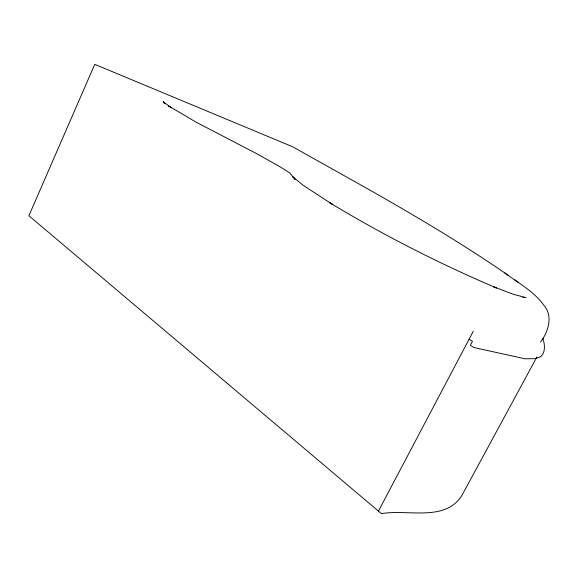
<?xml version="1.0" encoding="UTF-8"?>
<svg xmlns="http://www.w3.org/2000/svg" width="578" height="578" viewBox="0 0 578 578"><rect width="100%" height="100%" fill="white"/><g stroke="black" fill="none" stroke-linecap="round" stroke-linejoin="round"><path stroke-width="0.87" d="M378.453 511.125L473.259 331.302M540.481 342.198C548.305 331.794 553.464 316.087 543.768 305.141C533.718 291.117 517.874 282.808 504.348 272.628C460.341 242.536 414.419 215.37 368.085 189.049L292.526 146.711L94.756 64.331L28.9 215.731L381.458 513.669C407.62 508.842 446.758 522.823 462.74 493.894L536.817 357.146M522.772 297.251L526.023 297.648L513.69 294.397L493.475 286.753L496.386 287.967C438.977 263.467 383.178 235.051 329.763 202.741L332.227 204.258L303.378 185.437L292.67 176.716L295.221 179.505L289.91 173.104L280.655 167.15L255.91 153.249L196.094 122.16L168.285 105.796L170.965 107.436L163.704 102.234L164.867 103.469L163.256 101.641L164.087 103.137M469.09 339.214L472.45 341.36L470.362 345.312L473.736 347.479L525.012 358.801L534.571 358.656L540.509 356.864C545.856 352.212 544.801 344.3 542.858 338.282M504.348 272.628L507.99 275.171M514.76 279.897L518.603 282.577"/></g></svg>
